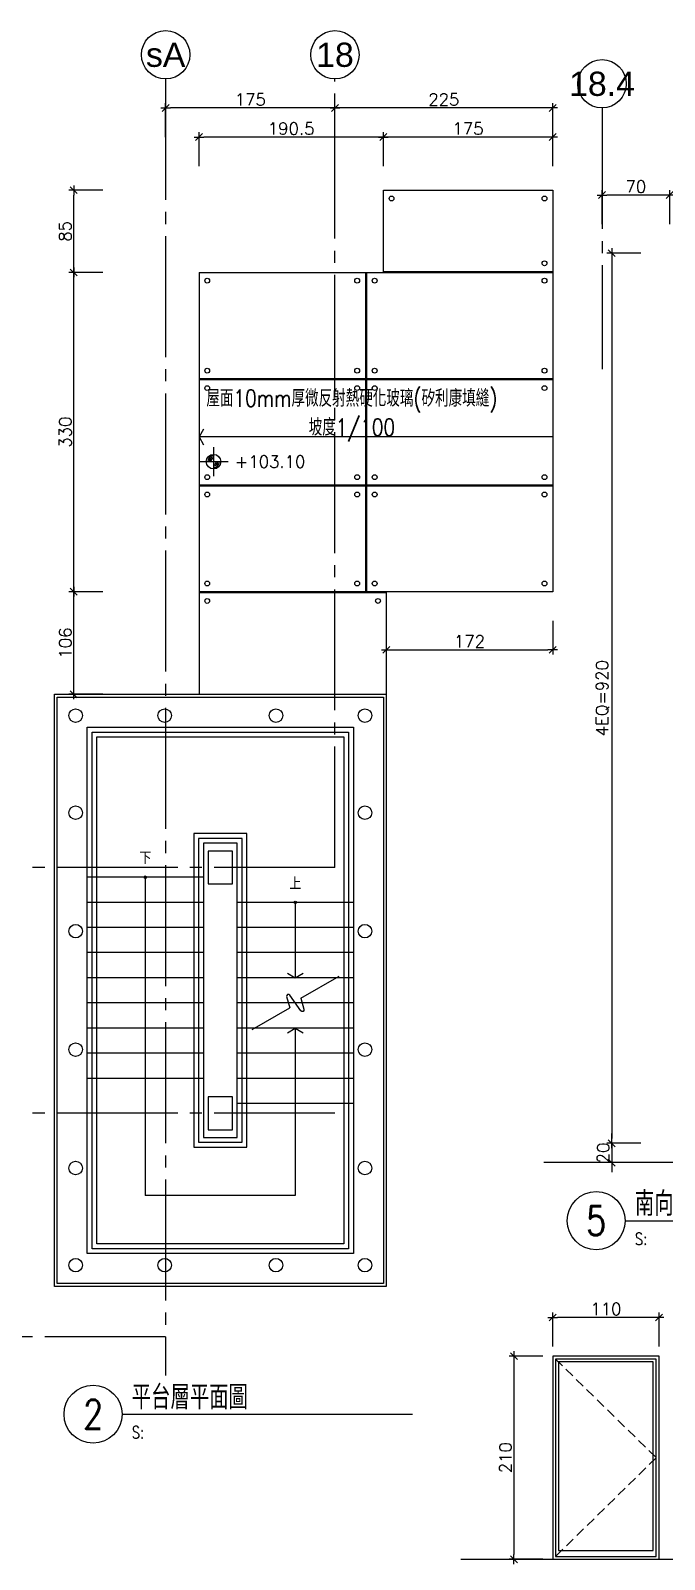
# Model space of a CAD drawing. Extents: x -8100 to 9725, y -5500 to 5149.
# Drawn here: x 1105 to 1760, y 1070 to 2650 of the extents above; entities that cross this region are included whole.
import ezdxf
from ezdxf.enums import TextEntityAlignment as Align

# ---------------------------------------------------------------- set-up
doc = ezdxf.new("R2010")
doc.units = 0
doc.header["$LTSCALE"] = 50
doc.linetypes.add('COL-CEN-LIN', pattern=[3.25, 2.5, -0.25, 0.25, -0.25])
doc.linetypes.add('HIDDEN', pattern=[0.3, 0.2, -0.1])
for name, color, linetype in [('0-arr', 4, 'Continuous'), ('0-DIM-INT', 12, 'Continuous'), ('0-DIM-TXT', 4, 'Continuous'), ('0-MC', 12, 'Continuous'), ('0-NC', 3, 'Continuous'), ('0-st-txt', 3, 'Continuous'), ('0-stc', 12, 'Continuous'), ('0-stcm', 4, 'Continuous'), ('1', 1, 'Continuous'), ('12', 12, 'Continuous'), ('163', 163, 'Continuous'), ('2', 2, 'Continuous'), ('4', 4, 'Continuous'), ('CCL', 15, 'COL-CEN-LIN'), ('COL-S', 2, 'Continuous'), ('DIM', 12, 'Continuous'), ('DN-CTXT', 2, 'Continuous'), ('DN-MARK', 2, 'Continuous'), ('DN-TXT', 2, 'Continuous'), ('HID', 5, 'HIDDEN'), ('HR', 4, 'Continuous'), ('INT', 4, 'Continuous'), ('WALL-C', 6, 'Continuous'), ('WIN', 12, 'Continuous')]:
    doc.layers.add(name, color=color, linetype=linetype)
doc.styles.add('CHINA', font='romans2.shx', dxfattribs={"bigfont": 'chineset.shx'})
doc.styles.add('COL-NUM', font='arial.ttf')
doc.styles.add('DIM', font='simplex.shx', dxfattribs={"bigfont": 'chineset.shx'})
doc.dimstyles.new('SLASHS', dxfattribs={"dimscale": 0.5, "dimtxt": 25, "dimasz": 10, "dimexe": 10, "dimexo": 0, "dimgap": 5, "dimtad": 1, "dimdsep": 46, "dimtxsty": 'DIM', "dimblk1": 'SLASH', "dimblk2": 'SLASH', "dimsah": 1, "dimcen": 10, "dimdle": 10, "dimclrd": 256, "dimclre": 256, "dimclrt": 6, "dimadec": 0, "dimazin": 0, "dimtfac": 1, "dimtix": 1, "dimtmove": 2, "dimatfit": 3, "dimldrblk": 'SLASH', "dimfxl": 1, "dimtolj": 1, "dimtzin": 0, "dimarcsym": 0})

# ---------------------------------------------------------------- blocks, each defined once
blk = doc.blocks.new('s-hig')
at = {"layer": '0-DIM-INT'}
for p, q in [((-30, 0), (30, 0)), ((0, 30), (0, -30))]:
    blk.add_line(p, q, dxfattribs=at)
blk.add_circle((0, 0), 15, dxfattribs=at)
at = {"layer": '0-DIM-INT', "color": 4}
for radius, start, end in [(12, 90, 180), (9, 90, 180), (6, 90, 180), (12, 270, 0), (9, 270, 0), (6, 270, 0)]:
    blk.add_arc((0, 0), radius, start, end, dxfattribs=at)
at = {"layer": '0-DIM-TXT', "style": 'CHINA'}
blk.add_attdef('HIG', text='', height=25, dxfattribs=at).set_placement((44.1, 0), align=Align.MIDDLE_LEFT)
blk = doc.blocks.new('na-dwg2')
at = {"layer": 'DN-MARK'}
blk.add_line((120, 0), (720, 0), dxfattribs=at)
blk.add_circle((60, 0), 60, dxfattribs=at)
at = {"layer": 'DN-CTXT', "style": 'CHINA', "width": 0.8}
for tag, p in [('UP-LINE', (140, 70)), ('DN-LINE', (140, 10))]:
    blk.add_attdef(tag, p, '', height=50, dxfattribs=at)
blk.add_attdef('NO', text='', height=60, dxfattribs=at).set_placement((60, 0), align=Align.MIDDLE)
at = {"layer": 'DN-TXT', "style": 'CHINA', "width": 0.8}
blk.add_text('S: ', height=25, dxfattribs=at).set_placement((140, -50))
blk.add_attdef('SCALE', (168.6, -50), '', height=25, dxfattribs=at)
at = {"layer": 'DN-TXT', "style": 'CHINA'}
blk.add_attdef('D-NUM', text='', height=25, dxfattribs=at).set_placement((720, -50), align=Align.RIGHT)
blk = doc.blocks.new('SLASH')
blk.add_line((1, 0), (-1, 0))
at = {"color": 3}
blk.add_line((-0.71, -0.71), (0.71, 0.71), dxfattribs=at)
blk = doc.blocks.new('*D46')
at = {"layer": 'Defpoints', "color": 0, "transparency": 16777216}
for p in [(1736, 2420), (1706, 1500), (1736, 1500)]:
    blk.add_point(p, dxfattribs=at)
at = {"layer": 'DIM', "lineweight": -2, "transparency": 16777216}
for p, q in [((1736, 2420), (1701, 2420)), ((1706, 2415), (1706, 1505)), ((1736, 1500), (1701, 1500))]:
    blk.add_line(p, q, dxfattribs=at)
at = {"layer": 'DIM', "lineweight": -2, "transparency": 16777216, "xscale": 5, "yscale": 5, "zscale": 5}
for p, rotation in [((1706, 2420), 90), ((1706, 1500), 270)]:
    blk.add_blockref('SLASH', p, dxfattribs=dict(at, rotation=rotation))
at = {"layer": 'DIM', "color": 6, "transparency": 16777216, "insert": (1696.7, 1960), "char_height": 12.5, "attachment_point": 5, "rotation": 90, "style": 'DIM'}
blk.add_mtext('\\A1;4EQ=920', dxfattribs=at)
blk = doc.blocks.new('*D47')
at = {"layer": 'Defpoints', "color": 0, "transparency": 16777216}
for p in [(1736, 1500), (1706, 1480), (1736, 1480)]:
    blk.add_point(p, dxfattribs=at)
at = {"layer": 'DIM', "lineweight": -2, "transparency": 16777216}
for p, q in [((1706, 1505), (1706, 1510)), ((1736, 1500), (1701, 1500)), ((1706, 1500), (1706, 1480)), ((1736, 1480), (1701, 1480)), ((1706, 1475), (1706, 1470))]:
    blk.add_line(p, q, dxfattribs=at)
at = {"layer": 'DIM', "lineweight": -2, "transparency": 16777216, "xscale": 5, "yscale": 5, "zscale": 5}
for p, rotation in [((1706, 1500), 270), ((1706, 1480), 90)]:
    blk.add_blockref('SLASH', p, dxfattribs=dict(at, rotation=rotation))
at = {"layer": 'DIM', "color": 6, "transparency": 16777216, "insert": (1697.25, 1490), "char_height": 12.5, "attachment_point": 5, "rotation": 90, "style": 'DIM'}
blk.add_mtext('\\A1;20', dxfattribs=at)
blk = doc.blocks.new('*D49')
at = {"layer": 'Defpoints', "color": 0, "transparency": 16777216}
for p in [(1696, 2480), (1696, 2450), (1766, 2450)]:
    blk.add_point(p, dxfattribs=at)
at = {"layer": 'DIM', "lineweight": -2, "transparency": 16777216}
for p, q in [((1696, 2450), (1696, 2485)), ((1766, 2450), (1766, 2485)), ((1761, 2480), (1701, 2480))]:
    blk.add_line(p, q, dxfattribs=at)
at = {"layer": 'DIM', "lineweight": -2, "transparency": 16777216, "xscale": 5, "yscale": 5, "zscale": 5, "rotation": 180}
blk.add_blockref('SLASH', (1696, 2480), dxfattribs=at)
at = {"layer": 'DIM', "lineweight": -2, "transparency": 16777216, "xscale": 5, "yscale": 5, "zscale": 5}
blk.add_blockref('SLASH', (1766, 2480), dxfattribs=at)
at = {"layer": 'DIM', "color": 6, "transparency": 16777216, "insert": (1731, 2488.75), "char_height": 12.5, "attachment_point": 5, "style": 'DIM'}
blk.add_mtext('\\A1;70', dxfattribs=at)
blk = doc.blocks.new('cn-x')
at = {"layer": '0-MC'}
blk.add_circle((0, 50), 50, dxfattribs=at)
at = {"layer": '0-NC', "style": 'COL-NUM'}
blk.add_attdef('GRID-X', text='', height=50, dxfattribs=at).set_placement((0, 50), align=Align.MIDDLE_CENTER)
blk = doc.blocks.new('*D54')
at = {"layer": 'Defpoints', "color": 0, "transparency": 16777216}
for p in [(1245, 2570), (1245, 2540), (1420, 2540)]:
    blk.add_point(p, dxfattribs=at)
at = {"layer": 'DIM', "lineweight": -2, "transparency": 16777216}
for p, q in [((1245, 2540), (1245, 2575)), ((1415, 2570), (1250, 2570)), ((1420, 2540), (1420, 2575))]:
    blk.add_line(p, q, dxfattribs=at)
at = {"layer": 'DIM', "lineweight": -2, "transparency": 16777216, "xscale": 5, "yscale": 5, "zscale": 5, "rotation": 180}
blk.add_blockref('SLASH', (1245, 2570), dxfattribs=at)
at = {"layer": 'DIM', "lineweight": -2, "transparency": 16777216, "xscale": 5, "yscale": 5, "zscale": 5}
blk.add_blockref('SLASH', (1420, 2570), dxfattribs=at)
at = {"layer": 'DIM', "color": 6, "transparency": 16777216, "insert": (1332.5, 2578.75), "char_height": 12.5, "attachment_point": 5, "style": 'DIM'}
blk.add_mtext('\\A1;175', dxfattribs=at)
blk = doc.blocks.new('*D64')
at = {"layer": 'Defpoints', "color": 0, "transparency": 16777216}
for p in [(1279.5, 2540), (1279.5, 2510), (1470, 2510)]:
    blk.add_point(p, dxfattribs=at)
at = {"layer": 'DIM', "lineweight": -2, "transparency": 16777216}
for p, q in [((1279.5, 2510), (1279.5, 2545)), ((1470, 2510), (1470, 2545)), ((1465, 2540), (1284.5, 2540))]:
    blk.add_line(p, q, dxfattribs=at)
at = {"layer": 'DIM', "lineweight": -2, "transparency": 16777216, "xscale": 5, "yscale": 5, "zscale": 5, "rotation": 180}
blk.add_blockref('SLASH', (1279.5, 2540), dxfattribs=at)
at = {"layer": 'DIM', "lineweight": -2, "transparency": 16777216, "xscale": 5, "yscale": 5, "zscale": 5}
blk.add_blockref('SLASH', (1470, 2540), dxfattribs=at)
at = {"layer": 'DIM', "color": 6, "transparency": 16777216, "insert": (1374.75, 2548.75), "char_height": 12.5, "attachment_point": 5, "style": 'DIM'}
blk.add_mtext('\\A1;190.5', dxfattribs=at)
blk = doc.blocks.new('*D65')
at = {"layer": 'Defpoints', "color": 0, "transparency": 16777216}
for p in [(1470, 2540), (1470, 2510), (1645, 2510)]:
    blk.add_point(p, dxfattribs=at)
at = {"layer": 'DIM', "lineweight": -2, "transparency": 16777216}
for p, q in [((1470, 2510), (1470, 2545)), ((1645, 2510), (1645, 2545)), ((1640, 2540), (1475, 2540))]:
    blk.add_line(p, q, dxfattribs=at)
at = {"layer": 'DIM', "lineweight": -2, "transparency": 16777216, "xscale": 5, "yscale": 5, "zscale": 5, "rotation": 180}
blk.add_blockref('SLASH', (1470, 2540), dxfattribs=at)
at = {"layer": 'DIM', "lineweight": -2, "transparency": 16777216, "xscale": 5, "yscale": 5, "zscale": 5}
blk.add_blockref('SLASH', (1645, 2540), dxfattribs=at)
at = {"layer": 'DIM', "color": 6, "transparency": 16777216, "insert": (1557.5, 2548.75), "char_height": 12.5, "attachment_point": 5, "style": 'DIM'}
blk.add_mtext('\\A1;175', dxfattribs=at)
blk = doc.blocks.new('*D66')
at = {"layer": 'Defpoints', "color": 0, "transparency": 16777216}
for p in [(1150, 2070), (1180, 2070), (1180, 1964)]:
    blk.add_point(p, dxfattribs=at)
at = {"layer": 'DIM', "lineweight": -2, "transparency": 16777216}
for p, q in [((1180, 2070), (1145, 2070)), ((1150, 1969), (1150, 2065)), ((1180, 1964), (1145, 1964))]:
    blk.add_line(p, q, dxfattribs=at)
at = {"layer": 'DIM', "lineweight": -2, "transparency": 16777216, "xscale": 5, "yscale": 5, "zscale": 5}
for p, rotation in [((1150, 2070), 90), ((1150, 1964), 270)]:
    blk.add_blockref('SLASH', p, dxfattribs=dict(at, rotation=rotation))
at = {"layer": 'DIM', "color": 6, "transparency": 16777216, "insert": (1141.3, 2017), "char_height": 12.5, "attachment_point": 5, "rotation": 90, "style": 'DIM'}
blk.add_mtext('\\A1;106', dxfattribs=at)
blk = doc.blocks.new('*D67')
at = {"layer": 'Defpoints', "color": 0, "transparency": 16777216}
for p in [(1150, 2400), (1180, 2400), (1180, 2070)]:
    blk.add_point(p, dxfattribs=at)
at = {"layer": 'DIM', "lineweight": -2, "transparency": 16777216}
for p, q in [((1180, 2400), (1145, 2400)), ((1150, 2075), (1150, 2395)), ((1180, 2070), (1145, 2070))]:
    blk.add_line(p, q, dxfattribs=at)
at = {"layer": 'DIM', "lineweight": -2, "transparency": 16777216, "xscale": 5, "yscale": 5, "zscale": 5}
for p, rotation in [((1150, 2400), 90), ((1150, 2070), 270)]:
    blk.add_blockref('SLASH', p, dxfattribs=dict(at, rotation=rotation))
at = {"layer": 'DIM', "color": 6, "transparency": 16777216, "insert": (1141.3, 2235), "char_height": 12.5, "attachment_point": 5, "rotation": 90, "style": 'DIM'}
blk.add_mtext('\\A1;330', dxfattribs=at)
blk = doc.blocks.new('*D68')
at = {"layer": 'Defpoints', "color": 0, "transparency": 16777216}
for p in [(1150, 2485), (1180, 2485), (1180, 2400)]:
    blk.add_point(p, dxfattribs=at)
at = {"layer": 'DIM', "lineweight": -2, "transparency": 16777216}
for p, q in [((1180, 2485), (1145, 2485)), ((1150, 2405), (1150, 2480)), ((1180, 2400), (1145, 2400))]:
    blk.add_line(p, q, dxfattribs=at)
at = {"layer": 'DIM', "lineweight": -2, "transparency": 16777216, "xscale": 5, "yscale": 5, "zscale": 5}
for p, rotation in [((1150, 2485), 90), ((1150, 2400), 270)]:
    blk.add_blockref('SLASH', p, dxfattribs=dict(at, rotation=rotation))
at = {"layer": 'DIM', "color": 6, "transparency": 16777216, "insert": (1141.25, 2442.5), "char_height": 12.5, "attachment_point": 5, "rotation": 90, "style": 'DIM'}
blk.add_mtext('\\A1;85', dxfattribs=at)
blk = doc.blocks.new('*D69')
at = {"layer": 'Defpoints', "color": 0, "transparency": 16777216}
for p in [(1420, 2570), (1420, 2540), (1645, 2540)]:
    blk.add_point(p, dxfattribs=at)
at = {"layer": 'DIM', "lineweight": -2, "transparency": 16777216}
for p, q in [((1420, 2540), (1420, 2575)), ((1640, 2570), (1425, 2570)), ((1645, 2540), (1645, 2575))]:
    blk.add_line(p, q, dxfattribs=at)
at = {"layer": 'DIM', "lineweight": -2, "transparency": 16777216, "xscale": 5, "yscale": 5, "zscale": 5, "rotation": 180}
blk.add_blockref('SLASH', (1420, 2570), dxfattribs=at)
at = {"layer": 'DIM', "lineweight": -2, "transparency": 16777216, "xscale": 5, "yscale": 5, "zscale": 5}
blk.add_blockref('SLASH', (1645, 2570), dxfattribs=at)
at = {"layer": 'DIM', "color": 6, "transparency": 16777216, "insert": (1532.5, 2578.75), "char_height": 12.5, "attachment_point": 5, "style": 'DIM'}
blk.add_mtext('\\A1;225', dxfattribs=at)
blk = doc.blocks.new('*D70')
at = {"layer": 'Defpoints', "color": 0, "transparency": 16777216}
for p in [(1473, 2040), (1645, 2040), (1645, 2010)]:
    blk.add_point(p, dxfattribs=at)
at = {"layer": 'DIM', "lineweight": -2, "transparency": 16777216}
for p, q in [((1473, 2040), (1473, 2005)), ((1645, 2040), (1645, 2005)), ((1478, 2010), (1640, 2010))]:
    blk.add_line(p, q, dxfattribs=at)
at = {"layer": 'DIM', "lineweight": -2, "transparency": 16777216, "xscale": 5, "yscale": 5, "zscale": 5, "rotation": 180}
blk.add_blockref('SLASH', (1473, 2010), dxfattribs=at)
at = {"layer": 'DIM', "lineweight": -2, "transparency": 16777216, "xscale": 5, "yscale": 5, "zscale": 5}
blk.add_blockref('SLASH', (1645, 2010), dxfattribs=at)
at = {"layer": 'DIM', "color": 6, "transparency": 16777216, "insert": (1559, 2018.8), "char_height": 12.5, "attachment_point": 5, "style": 'DIM'}
blk.add_mtext('\\A1;172', dxfattribs=at)
blk = doc.blocks.new('*D78')
at = {"layer": 'Defpoints', "color": 0, "transparency": 16777216}
for p in [(1645, 1320), (1645, 1290), (1755, 1290)]:
    blk.add_point(p, dxfattribs=at)
at = {"layer": 'DIM', "lineweight": -2, "transparency": 16777216}
for p, q in [((1645, 1290), (1645, 1325)), ((1750, 1320), (1650, 1320)), ((1755, 1290), (1755, 1325))]:
    blk.add_line(p, q, dxfattribs=at)
at = {"layer": 'DIM', "lineweight": -2, "transparency": 16777216, "xscale": 5, "yscale": 5, "zscale": 5, "rotation": 180}
blk.add_blockref('SLASH', (1645, 1320), dxfattribs=at)
at = {"layer": 'DIM', "lineweight": -2, "transparency": 16777216, "xscale": 5, "yscale": 5, "zscale": 5}
blk.add_blockref('SLASH', (1755, 1320), dxfattribs=at)
at = {"layer": 'DIM', "color": 6, "transparency": 16777216, "insert": (1700, 1328.75), "char_height": 12.5, "attachment_point": 5, "style": 'DIM'}
blk.add_mtext('\\A1;110', dxfattribs=at)
blk = doc.blocks.new('*D79')
at = {"layer": 'Defpoints', "color": 0, "transparency": 16777216}
for p in [(1635, 1280), (1605, 1070), (1635, 1070)]:
    blk.add_point(p, dxfattribs=at)
at = {"layer": 'DIM', "lineweight": -2, "transparency": 16777216}
for p, q in [((1635, 1280), (1600, 1280)), ((1605, 1275), (1605, 1075)), ((1635, 1070), (1600, 1070))]:
    blk.add_line(p, q, dxfattribs=at)
at = {"layer": 'DIM', "lineweight": -2, "transparency": 16777216, "xscale": 5, "yscale": 5, "zscale": 5}
for p, rotation in [((1605, 1280), 90), ((1605, 1070), 270)]:
    blk.add_blockref('SLASH', p, dxfattribs=dict(at, rotation=rotation))
at = {"layer": 'DIM', "color": 6, "transparency": 16777216, "insert": (1596.25, 1175), "char_height": 12.5, "attachment_point": 5, "rotation": 90, "style": 'DIM'}
blk.add_mtext('\\A1;210', dxfattribs=at)

msp = doc.modelspace()

# ---------------------------------------------------------------- linework, layer by layer
at = {"layer": '0-arr'}
for points in [[(1284.187, 2238.119), (1279.5, 2230), (1284.187, 2221.881)], [(1370.881, 1675.687), (1379, 1671), (1387.119, 1675.687)], [(1370.881, 1614.312), (1379, 1619), (1387.119, 1614.312)]]:
    msp.add_lwpolyline(points, dxfattribs=at)
at = {"layer": '0-stc'}
for p, q in [((1384.729, 1649.867), (1424.45, 1672.799)), ((1334.45, 1617.72), (1373.271, 1640.133))]:
    msp.add_line(p, q, dxfattribs=at)
at = {"layer": '0-stcm'}
msp.add_lwpolyline([(1384.729, 1649.867), (1387.996, 1638.447, -0.84160613), (1384.803, 1636.903), (1373.197, 1653.097, 0.84160613), (1370.004, 1651.553), (1373.271, 1640.133)], format="xyb", dxfattribs=at)
at = {"layer": '1'}
msp.add_line((2860, 1480), (1636, 1480), dxfattribs=at)
at = {"layer": '12'}
for p, q in [((1645, 2230), (1279.5, 2230)), ((1224, 1775), (1224, 1446)), ((1379, 1749), (1379, 1671)), ((1379, 1619), (1379, 1446)), ((1379, 1446), (1224, 1446))]:
    msp.add_line(p, q, dxfattribs=at)
for points in [[(1130, 1964), (1473, 1964), (1473, 1352), (1130, 1352)], [(1133, 1961), (1470, 1961), (1470, 1355), (1133, 1355)]]:
    msp.add_lwpolyline(points, close=True, dxfattribs=at)
for centre in [(1224, 1775), (1379, 1749)]:
    msp.add_circle(centre, 1.25, dxfattribs=at)
at = {"layer": '163'}
for p, q in [((1451.5, 2400), (1451.5, 2070)), ((1452.5, 2400), (1452.5, 2070)), ((1470, 2401), (1645, 2401)), ((1470, 2400), (1645, 2400)), ((1645, 2290), (1279.5, 2290)), ((1645, 2289), (1279.5, 2289)), ((1645, 2180), (1279.5, 2180)), ((1645, 2179), (1279.5, 2179)), ((1473, 2070), (1279.5, 2070)), ((1473, 2069), (1279.5, 2069))]:
    msp.add_line(p, q, dxfattribs=at)
for centre in [(1478.5, 2476.5), (1636.5, 2476.5), (1636.5, 2409.5), (1288, 2391.5), (1443, 2391.5), (1461, 2391.5), (1636.5, 2391.5), (1288, 2298.5), (1443, 2298.5), (1461, 2298.5), (1636.5, 2298.5), (1288, 2280.5), (1443, 2280.5), (1461, 2280.5), (1636.5, 2280.5), (1288, 2188.5), (1443, 2188.5), (1461, 2188.5), (1636.5, 2188.5), (1288, 2170.5), (1443, 2170.5), (1461, 2170.5), (1636.5, 2170.5), (1288, 2078.5), (1443, 2078.5), (1461, 2078.5), (1636.5, 2078.5), (1288, 2060.5), (1464.5, 2060.5)]:
    msp.add_circle(centre, 2.5, dxfattribs=at)
at = {"layer": '2'}
msp.add_line((1550, 1070), (1850, 1070), dxfattribs=at)
at = {"layer": '4'}
for p, q in [((1470, 2400), (1470, 2485)), ((1470, 2485), (1645, 2485)), ((1645, 2485), (1645, 2070)), ((1279.5, 2400), (1470, 2400)), ((1279.5, 2400), (1279.5, 1964)), ((1645, 2070), (1473, 2070)), ((1473, 2070), (1473, 1960))]:
    msp.add_line(p, q, dxfattribs=at)
at = {"layer": 'CCL'}
for p, q in [((1245, 2600), (1245, 1260)), ((1420, 1785), (1420, 2600)), ((1696, 2570), (1696, 2300)), ((1420, 1785), (110, 1785)), ((1420, 1531), (110, 1531)), ((1245, 1300), (110, 1300))]:
    msp.add_line(p, q, dxfattribs=at)
at = {"layer": 'COL-S'}
for points in [[(1289, 1768), (1314, 1768), (1314, 1802), (1289, 1802)], [(1289, 1514), (1314, 1514), (1314, 1548), (1289, 1548)]]:
    msp.add_lwpolyline(points, close=True, dxfattribs=at)
for centre in [(1152, 1942), (1244, 1942), (1359, 1942), (1451, 1942), (1152, 1841.6), (1451, 1841.6), (1152, 1719.2), (1451, 1719.2), (1152, 1596.8), (1451, 1596.8), (1152, 1474.4), (1451, 1474.4), (1152, 1374), (1244, 1374), (1359, 1374), (1451, 1374)]:
    msp.add_circle(centre, 7, dxfattribs=at)
at = {"layer": 'DIM'}
for p, q in [((1284, 1775), (1164, 1775)), ((1284, 1749), (1164, 1749)), ((1439, 1749), (1319, 1749)), ((1284, 1723), (1164, 1723)), ((1439, 1723), (1319, 1723)), ((1284, 1697), (1164, 1697)), ((1439, 1697), (1319, 1697)), ((1284, 1671), (1164, 1671)), ((1439, 1671), (1319, 1671)), ((1284, 1645), (1164, 1645)), ((1439, 1645), (1319, 1645)), ((1284, 1619), (1164, 1619)), ((1439, 1619), (1319, 1619)), ((1284, 1593), (1164, 1593)), ((1439, 1593), (1319, 1593)), ((1284, 1567), (1164, 1567)), ((1439, 1567), (1319, 1567)), ((1439, 1541), (1319, 1541))]:
    msp.add_line(p, q, dxfattribs=at)
msp.add_lwpolyline([(1164, 1930), (1439, 1930), (1439, 1386), (1164, 1386)], close=True, dxfattribs=at)
at = {"layer": 'HID'}
msp.add_lwpolyline([(1648, 1277), (1752, 1175), (1648, 1073)], dxfattribs=at)
at = {"layer": 'HR'}
for points in [[(1169, 1925), (1434, 1925), (1434, 1391), (1169, 1391)], [(1174, 1920), (1429, 1920), (1429, 1396), (1174, 1396)], [(1274, 1496), (1329, 1496), (1329, 1820), (1274, 1820)], [(1279, 1501), (1324, 1501), (1324, 1815), (1279, 1815)]]:
    msp.add_lwpolyline(points, close=True, dxfattribs=at)
at = {"layer": 'WALL-C'}
msp.add_lwpolyline([(1284, 1506), (1319, 1506), (1319, 1810), (1284, 1810)], close=True, dxfattribs=at)
at = {"layer": 'WIN'}
for points in [[(1755, 1070), (1755, 1280), (1645, 1280), (1645, 1070)], [(1752, 1073), (1752, 1277), (1648, 1277), (1648, 1073)], [(1749, 1079), (1749, 1274), (1651, 1274), (1651, 1079)]]:
    msp.add_lwpolyline(points, close=True, dxfattribs=at)

# ---------------------------------------------------------------- block references
at = {"xscale": 0.5, "yscale": 0.5, "zscale": 0.5}
for name, p, values in [('s-hig', (1294.5, 2204.474), {'HIG': '+103.10'}), ('na-dwg2', (1660, 1420), {'DN-LINE': '南向立面圖', 'NO': '5'}), ('na-dwg2', (1140, 1220), {'DN-LINE': '平台層平面圖', 'NO': '2'})]:
    msp.add_blockref(name, p, dxfattribs=at).add_auto_attribs(values)
at = {"layer": '0-MC', "xscale": 0.5, "yscale": 0.5, "zscale": 0.5}
for p, values in [((1245, 2600), {'GRID-X': 'sA'}), ((1420, 2600), {'GRID-X': '18'}), ((1696, 2570), {'GRID-X': '18.4'})]:
    msp.add_blockref('cn-x', p, dxfattribs=at).add_auto_attribs(values)

# ---------------------------------------------------------------- texts
at = {"layer": '0-st-txt', "style": 'CHINA'}
for s, p in [('下', (1224, 1795)), ('上', (1379, 1769))]:
    msp.add_text(s, height=12.5, dxfattribs=at).set_placement(p, align=Align.MIDDLE)
at = {"layer": 'INT', "style": 'CHINA', "width": 0.8}
for s, p in [('屋面10mm厚微反射熱硬化玻璃(矽利康填縫)', (1437.5, 2270)), ('坡度1/100', (1437.5, 2240))]:
    msp.add_text(s, height=17.5, dxfattribs=at).set_placement(p, align=Align.MIDDLE_CENTER)

# ---------------------------------------------------------------- dimensions: what is measured, and where the dimension line sits
at = {"layer": 'DIM'}
for base, p1, p2, angle, picture, middle in [((1245, 2570), (1420, 2540), (1245, 2540), 180, '*D54', (1332.5, 2578.75)), ((1420, 2570), (1645, 2540), (1420, 2540), 180, '*D69', (1532.5, 2578.75)), ((1279.5, 2540), (1470, 2510), (1279.5, 2510), 180, '*D64', (1374.75, 2548.75)), ((1470, 2540), (1645, 2510), (1470, 2510), 180, '*D65', (1557.5, 2548.75)), ((1696, 2480), (1766, 2450), (1696, 2450), 180, '*D49', (1731, 2488.75)), ((1150, 2485), (1180, 2400), (1180, 2485), 90, '*D68', (1141.25, 2442.5)), ((1150, 2400), (1180, 2070), (1180, 2400), 90, '*D67', (1141.25, 2235)), ((1150, 2070), (1180, 1964), (1180, 2070), 90, '*D66', (1141.25, 2017)), ((1706, 1480), (1736, 1500), (1736, 1480), 270, '*D47', (1697.25, 1490)), ((1645, 1320), (1755, 1290), (1645, 1290), 180, '*D78', (1700, 1328.75)), ((1605, 1070), (1635, 1280), (1635, 1070), 270, '*D79', (1596.25, 1175))]:
    dim = msp.add_linear_dim(base=base, p1=p1, p2=p2, angle=angle, dimstyle='SLASHS', dxfattribs=at)
    dim.commit()
    dim.dimension.update_dxf_attribs({"geometry": picture, "text_midpoint": middle})
dim = msp.add_linear_dim(base=(1706, 1500), p1=(1736, 2420), p2=(1736, 1500), angle=270, text='4EQ=<>', dimstyle='SLASHS', dxfattribs=at)
dim.commit()
dim.dimension.update_dxf_attribs({"geometry": '*D46', "text_midpoint": (1696.655, 1960)})
dim = msp.add_linear_dim(base=(1645, 2010), p1=(1473, 2040), p2=(1645, 2040), dimstyle='SLASHS', dxfattribs=at)
dim.commit()
dim.dimension.update_dxf_attribs({"geometry": '*D70', "text_midpoint": (1559, 2018.75)})

doc.saveas('drawing.dxf')
